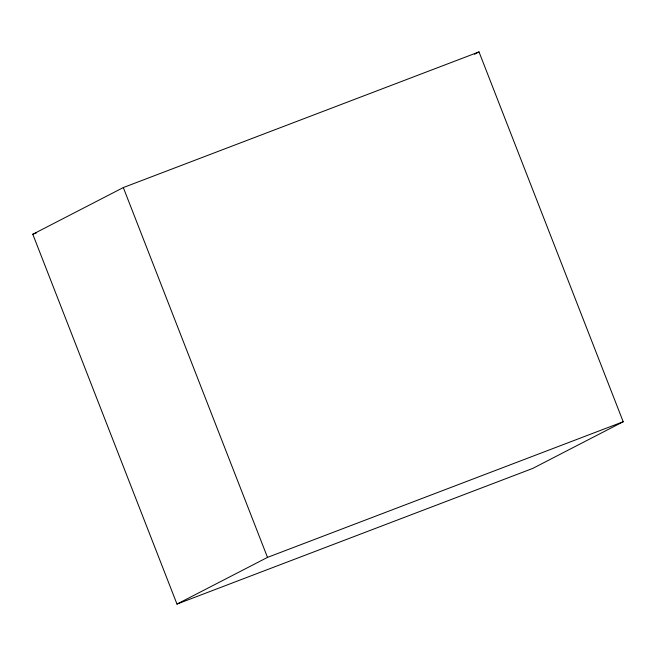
<?xml version="1.0" encoding="UTF-8"?>
<svg xmlns="http://www.w3.org/2000/svg" width="656" height="656" viewBox="0 0 656 656"><rect width="100%" height="100%" fill="white"/><g stroke="black" fill="none" stroke-linecap="round" stroke-linejoin="round"><path stroke-width="0.98" d="M32.8 234.258L123.312 187.559L479.011 51.914L623.2 421.742L532.688 468.441L176.989 604.086L32.8 234.258L36.621 232.798M474.485 54.251L479.011 51.914M176.989 604.086L267.5 557.387L623.2 421.742M123.312 187.559L267.5 557.387"/></g></svg>
